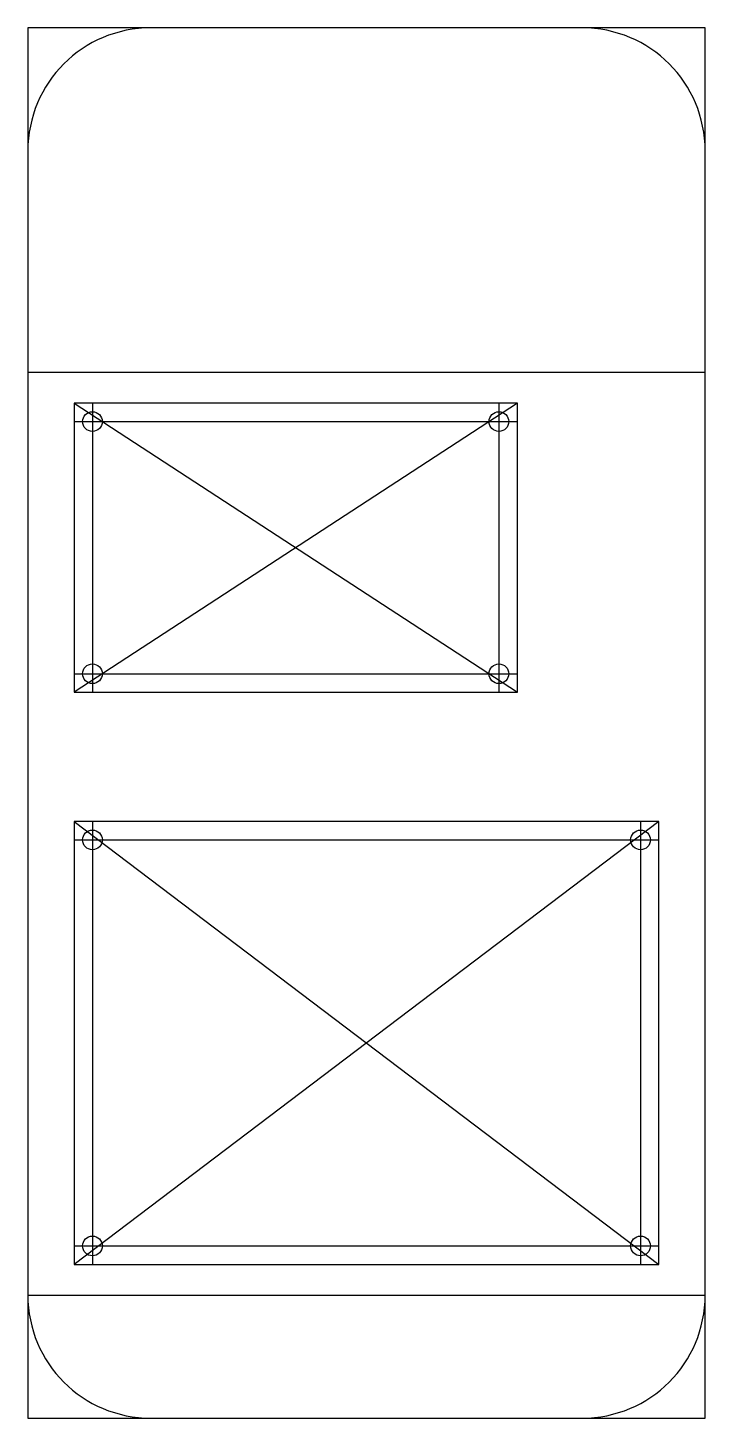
# Model space of a CAD drawing. Header units: millimetres. Extents: x 0 to 110, y 0 to 226.
import ezdxf

# ---------------------------------------------------------------- set-up
doc = ezdxf.new("R2010")
doc.units = ezdxf.units.MM

msp = doc.modelspace()

# ---------------------------------------------------------------- linework, layer by layer
for p, q in [((0, 170), (110, 170)), ((7.5, 165), (79.5, 118)), ((79.5, 165), (7.5, 118)), ((10.5, 165), (10.5, 118)), ((76.5, 165), (76.5, 118)), ((7.5, 162), (79.5, 162)), ((7.5, 121), (79.5, 121)), ((7.5, 97), (102.5, 25)), ((102.5, 97), (7.5, 25)), ((10.5, 97), (10.5, 25)), ((99.5, 97), (99.5, 25)), ((7.5, 94), (102.5, 94)), ((7.5, 28), (102.5, 28)), ((0, 20), (110, 20))]:
    msp.add_line(p, q)
for points in [[(0, 0), (110, 0), (110, 226), (0, 226)], [(7.5, 118), (79.5, 118), (79.5, 165), (7.5, 165)], [(7.5, 25), (102.5, 25), (102.5, 97), (7.5, 97)]]:
    msp.add_lwpolyline(points, close=True)
for centre in [(10.5, 162), (76.5, 162), (10.5, 121), (76.5, 121), (10.5, 94), (99.5, 94), (10.5, 28), (99.5, 28)]:
    msp.add_circle(centre, 1.6)
for centre, start, end in [((20, 206), 90, 180), ((90, 206), 360, 90), ((20, 20), 180, 270), ((90, 20), 270, 0)]:
    msp.add_arc(centre, 20, start, end)

doc.saveas('drawing.dxf')
